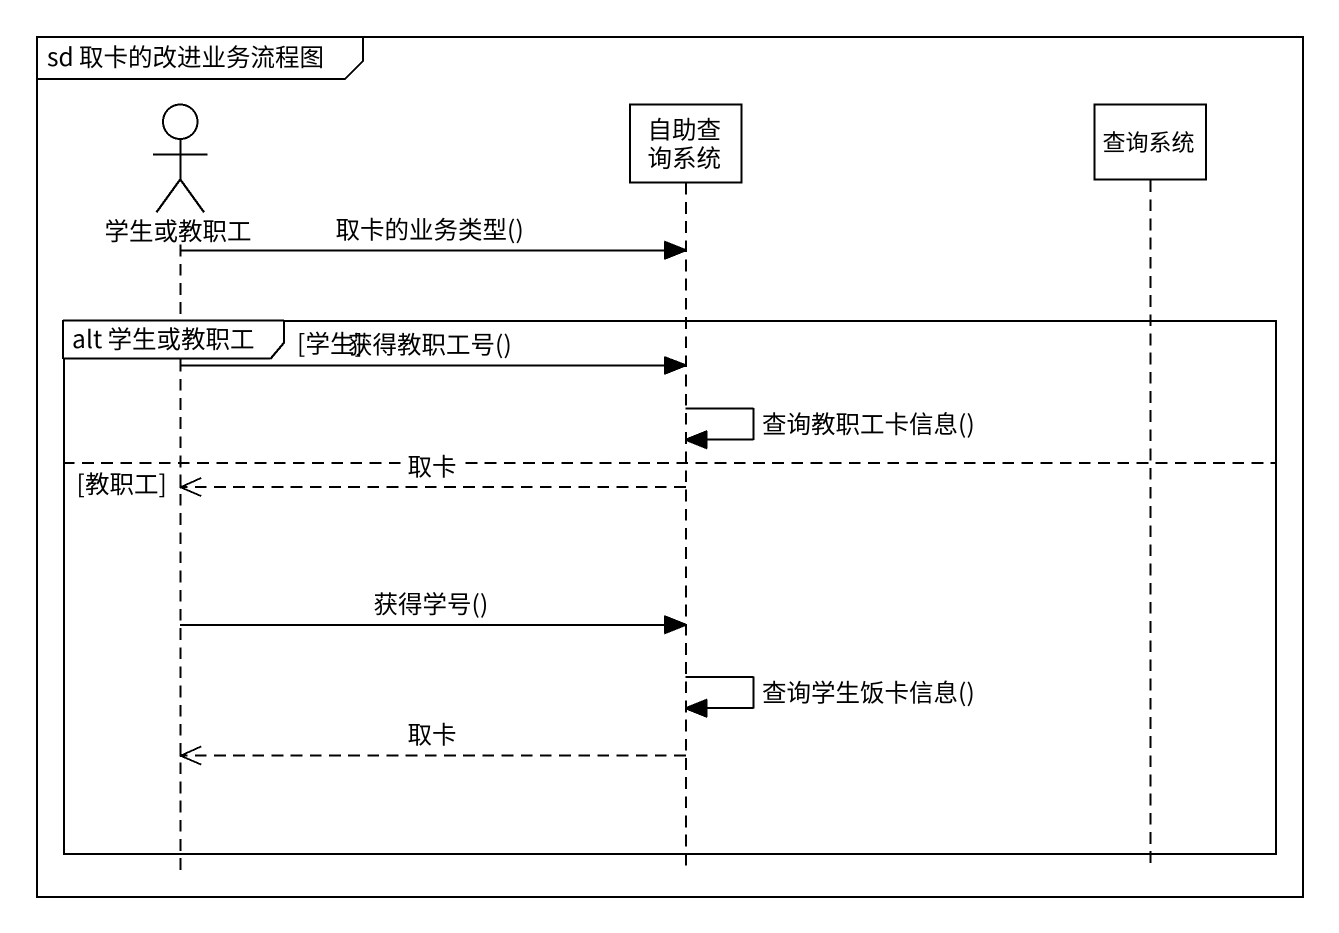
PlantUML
@startuml
mainframe sd 取卡的改进业务流程图
hide footbox
actor 学生或教职工
participant 自助查询系统
participant 查询系统

学生或教职工 -> 自助查询系统 : 取卡的业务类型()
group alt 学生或教职工 [学生]
  学生或教职工 -> 自助查询系统 : 获得教职工号()
  自助查询系统 -> 自助查询系统 : 查询教职工卡信息()
else 教职工
  自助查询系统 -->> 学生或教职工 : 取卡
  学生或教职工 -> 自助查询系统 : 获得学号()
  自助查询系统 -> 自助查询系统 : 查询学生饭卡信息()
  自助查询系统 -->> 学生或教职工 : 取卡
end
@enduml
